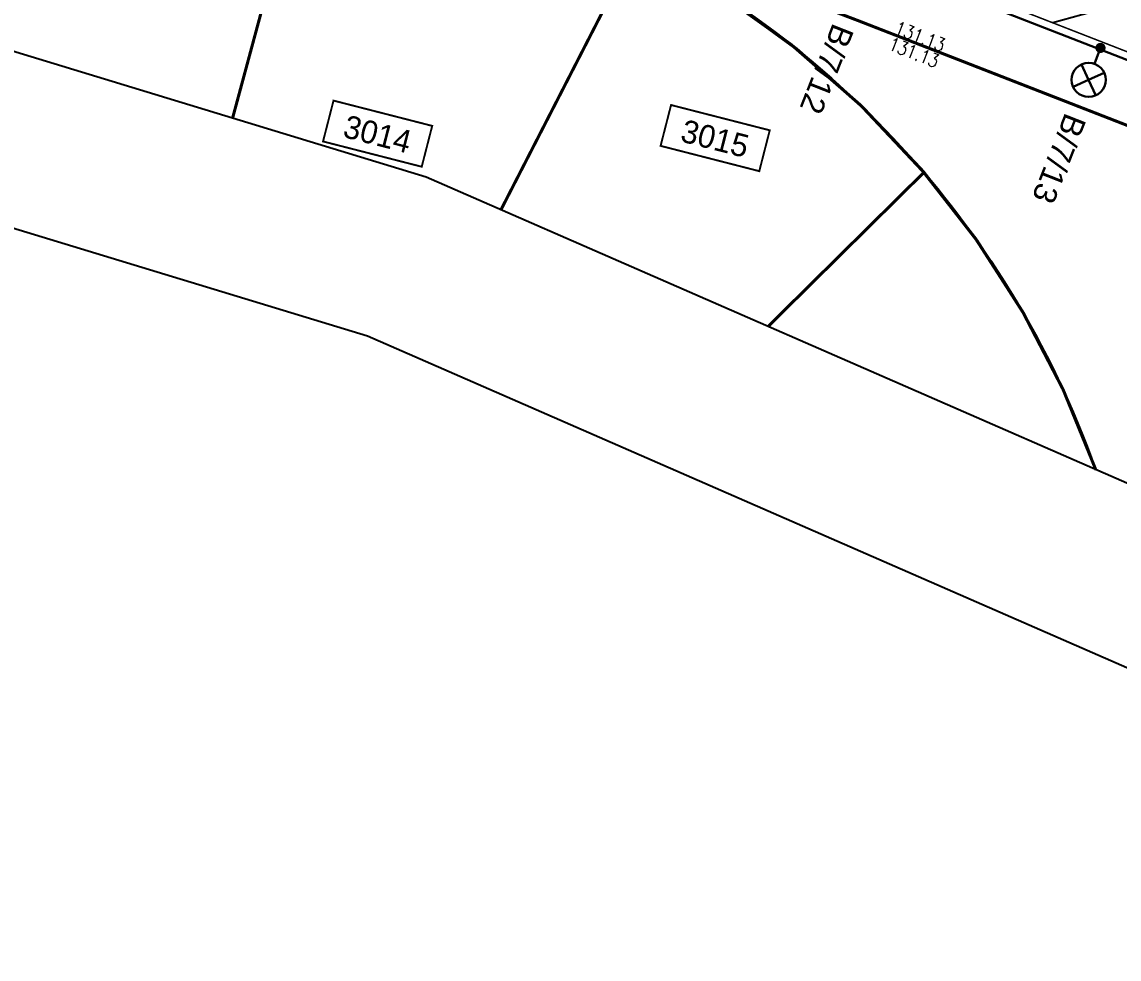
# Model space of a CAD drawing. Header units: millimetres. Extents: x 229784 to 231786, y 726884 to 727329.
# Drawn here: x 230650.9 to 230722.9, y 727151.1 to 727212.5 of the extents above; entities that cross this region are included whole.
import ezdxf
from ezdxf.enums import TextEntityAlignment as Align

# ---------------------------------------------------------------- set-up
doc = ezdxf.new("R2010")
doc.units = ezdxf.units.MM
doc.linetypes.add('2480-axa-500-15.11.16$0$CENTER', pattern=[2, 1.25, -0.25, 0.25, -0.25])
doc.linetypes.add('DESPLANW500-12.8.14$0$CENTER', pattern=[2, 1.25, -0.25, 0.25, -0.25])
for name, color, linetype in [('2480-axa-500-15.11.16$0$IDAN_AXIS', 7, 'Continuous'), ('2480-gova-15.11.16$0$D-CONT-PRINCIPAL', 254, 'Continuous'), ('2480-gova-15.11.16$0$SEC-ELEV', 254, 'Continuous'), ('2480-PLAN-12.8.14$0$plan_makif1 v1$0$pcell', 8, 'Continuous'), ('2480B-TABA_500-9.1.17$0$scellno', 8, 'Continuous'), ('AOI', 7, 'Continuous'), ('DESPLANW500-12.8.14$0$IDAN_AXIS', 8, 'DESPLANW500-12.8.14$0$CENTER'), ('M1200', 2, 'Continuous')]:
    doc.layers.add(name, color=color, linetype=linetype)
for name, color, linetype, lineweight in [('2480-GEOMET-12.8.14$0$Midraha', 13, 'Continuous', 30), ('2480-GEOMET-12.8.14$0$TICH', 13, 'Continuous', 30), ('TEURA', 1, 'Continuous', 30), ('TEURA-4-500B', 1, 'Continuous', 30), ('TXT-TEURA-500', 12, 'Continuous', 35)]:
    doc.layers.add(name, color=color, linetype=linetype, lineweight=lineweight)
doc.layers.add('2480B-TABA_500-9.1.17$0$pcell', color=7, linetype='Continuous', true_color=0x527dff)
doc.styles.add('2480-gova-15.11.16$0$secname', font='romans.shx', dxfattribs={"width": 0.8})
doc.styles.add('2480B-TABA_500-9.1.17$0$mvt-nos', font='mvt-nos')
doc.styles.get("Standard").update_dxf_attribs({"font": 'arial.ttf'})
doc.linetypes.add('V_LINE', pattern='A,1,-0.3,["V",Standard,S=0.1,R=0,X=-0.1,Y=-0.05],-0.2', length=1.5)

# ---------------------------------------------------------------- blocks, each defined once
blk = doc.blocks.new('AM1')
for p, q in [((-31.9, 0), (-43.2, 11.3)), ((-31.9, 0), (-20.6, 11.3)), ((-31.9, 0), (-43.2, -11.3)), ((-31.9, 0), (-20.6, -11.3)), ((-15.9, 0), (1, 0))]:
    blk.add_line(p, q)
at = {"const_width": 4.73}
blk.add_lwpolyline([(-2.4, 0, 1), (2.4, 0, 1)], format="xyb", close=True, dxfattribs=at)
blk.add_circle((-31.9, 0), 16)
blk = doc.blocks.new('2480B-TABA_500-9.1.17$0$cellno')
at = {"layer": '2480B-TABA_500-9.1.17$0$scellno', "const_width": 0.25}
blk.add_lwpolyline([(-6.68, -2.8), (-6.68, 2.73), (6.68, 2.73), (6.68, -2.8)], close=True, dxfattribs=at)
at = {"layer": '2480B-TABA_500-9.1.17$0$scellno', "style": '2480B-TABA_500-9.1.17$0$mvt-nos'}
blk.add_attdef('NUM', text='', height=3, dxfattribs=at).set_placement((0, -1.63), align=Align.CENTER)
at = {"layer": '2480B-TABA_500-9.1.17$0$scellno', "style": '2480B-TABA_500-9.1.17$0$mvt-nos', "flags": 1}
for tag, p in [('CODE', (0, -6.04)), ('AREA', (0, -9.18))]:
    blk.add_attdef(tag, text='', height=2.5, dxfattribs=at).set_placement(p, align=Align.CENTER)

msp = doc.modelspace()

# ---------------------------------------------------------------- linework, layer by layer
at = {"layer": '2480-axa-500-15.11.16$0$IDAN_AXIS', "linetype": '2480-axa-500-15.11.16$0$CENTER'}
msp.add_lwpolyline([(229872.068, 726960.387, -0.071477), (229947.042, 727060.962), (229947.732, 727061.655, -0.298103), (230708.48, 727222.267), (231119.383, 727062.249, 0.111374), (231641.537, 726983.585), (231643.691, 726983.741, -0.084198), (231668.658, 726981.345), (231692.584, 726974.885)], format="xyb", dxfattribs=at)
at = {"layer": '2480-GEOMET-12.8.14$0$Midraha'}
msp.add_lwpolyline([(230743.279, 727197.984), (230743.264, 727197.99), (230743.263, 727197.99, -0.000074), (230743.269, 727197.988, -0.000143), (230743.279, 727197.984), (230724.643, 727205.242), (230705.773, 727212.591), (230693.338, 727217.325), (230664.493, 727227.282), (230641.846, 727234.131, 0.009112), (230617.201, 727240.649), (230593.36, 727246.053, 0.015231), (230551.376, 727253.315, 0.011296), (230520.582, 727256.984, 0.010113), (230519.954, 727257.026)], format="xyb", dxfattribs=at)
at = {"layer": '2480-GEOMET-12.8.14$0$TICH', "color": 251, "true_color": 0x696969, "const_width": 0.1}
msp.add_lwpolyline([(230742.333, 727203.182), (230726.276, 727209.435), (230707.39, 727216.79), (230694.873, 727221.556), (230694.838, 727221.568)], dxfattribs=at)
at = {"layer": '2480-gova-15.11.16$0$D-CONT-PRINCIPAL', "flags": 128}
msp.add_lwpolyline([(230718.528, 727212.457), (230718.544, 727212.461), (230718.544, 727212.461), (230720.435, 727212.99), (230720.435, 727212.99), (230720.942, 727213.13), (230720.942, 727213.13), (230721.365, 727213.248), (230721.365, 727213.248), (230721.734, 727213.351), (230721.734, 727213.351), (230721.868, 727213.384), (230721.868, 727213.384), (230723.689, 727213.775)], dxfattribs=at)
at = {"layer": '2480-PLAN-12.8.14$0$plan_makif1 v1$0$pcell', "const_width": 0.2}
for points in [[(231036.755, 727057.79), (231038.306, 727061.716, 0.407322), (231027.264, 727087.391), (231018.321, 727090.874), (231006.375, 727095.527), (230950.62, 727117.239), (230894.864, 727138.952), (230801.681, 727175.241), (230797.23, 727176.974), (230792.645, 727178.759), (230792.644, 727178.76), (230792.644, 727178.76), (230743.264, 727197.99), (230743.263, 727197.99, -0.000074), (230743.269, 727197.988, -0.000143), (230743.279, 727197.984), (230724.643, 727205.242), (230705.773, 727212.591), (230693.338, 727217.325), (230664.493, 727227.282), (230641.846, 727234.131, 0.009112), (230617.201, 727240.649), (230593.36, 727246.053, 0.015231), (230551.376, 727253.315, 0.011296)], [(230682.355, 727200.183), (230691.26, 727217.531, 0.018706), (230687.058, 727219.493), (230669.948, 727225.399), (230664.757, 727206.188)], [(230753.484, 727169.105, 0.000672), (230754.638, 727172.1, 0.413841), (230743.279, 727197.984), (230724.643, 727205.242), (230705.773, 727212.591), (230693.338, 727217.325), (230687.058, 727219.493, -0.210523), (230721.362, 727183.14, -0.210523)], [(230699.867, 727192.532), (230710.091, 727202.639, 0.097755), (230691.26, 727217.531), (230682.355, 727200.183)], [(230721.362, 727183.14, 0.091599), (230710.091, 727202.639), (230699.867, 727192.532)]]:
    msp.add_lwpolyline(points, format="xyb", dxfattribs=at)
msp.add_lwpolyline([(230664.757, 727206.188), (230669.948, 727225.399), (230668.31, 727225.965), (230664.493, 727227.282), (230653.17, 727230.707), (230650.813, 727231.419), (230645.573, 727212.025)], dxfattribs=at)
at = {"layer": '2480B-TABA_500-9.1.17$0$pcell'}
for points in [[(231036.755, 727057.79), (231038.306, 727061.716, 0.407322), (231027.264, 727087.391), (231018.321, 727090.874), (231006.375, 727095.527), (230950.62, 727117.239), (230894.864, 727138.952), (230801.681, 727175.241), (230797.23, 727176.974), (230792.645, 727178.759), (230792.644, 727178.76), (230792.644, 727178.76), (230743.264, 727197.99), (230743.263, 727197.99, -0.000074), (230743.269, 727197.988, -0.000143), (230743.279, 727197.984), (230724.643, 727205.242), (230705.773, 727212.591), (230693.338, 727217.325), (230664.493, 727227.282), (230641.846, 727234.131, 0.009112), (230617.201, 727240.649), (230593.36, 727246.053, 0.015231), (230551.376, 727253.315, 0.011296)], [(230682.355, 727200.183), (230691.26, 727217.531, 0.018706), (230687.058, 727219.493), (230669.948, 727225.399), (230664.757, 727206.188)], [(230753.484, 727169.105, 0.000672), (230754.638, 727172.1, 0.413841), (230743.279, 727197.984), (230724.643, 727205.242), (230705.773, 727212.591), (230693.338, 727217.325), (230687.058, 727219.493, -0.210523), (230721.362, 727183.14, -0.210523)], [(230699.867, 727192.532), (230710.091, 727202.639, 0.097755), (230691.26, 727217.531), (230682.355, 727200.183)], [(230721.362, 727183.14, 0.091599), (230710.091, 727202.639), (230699.867, 727192.532)]]:
    msp.add_lwpolyline(points, format="xyb", dxfattribs=at)
msp.add_lwpolyline([(230664.757, 727206.188), (230669.948, 727225.399), (230668.31, 727225.965), (230664.493, 727227.282), (230653.17, 727230.707), (230650.813, 727231.419), (230645.573, 727212.025)], dxfattribs=at)
at = {"layer": 'AOI'}
msp.add_lwpolyline([(230532.007, 727329.274), (230658.696, 727290.108), (230802.114, 727247.106), (231039.345, 727142.884), (231187.789, 727083.162), (231342.516, 727043.51), (231491.156, 727020.263), (231588.248, 727014.063), (231687.276, 727034.423), (231786.298, 727045.123), (231769.993, 726916.053), (231752.419, 726884.119), (231607.31, 726915.542), (231478.376, 726941.771), (231215.045, 726990.403), (230932.547, 727078.765), (230673.609, 727191.902), (230570.46, 727223.288), (230463.919, 727225.53)], dxfattribs=at)
at = {"layer": 'DESPLANW500-12.8.14$0$IDAN_AXIS', "linetype": 'DESPLANW500-12.8.14$0$CENTER'}
msp.add_lwpolyline([(229872.068, 726960.387, -0.071477), (229947.042, 727060.962), (229947.732, 727061.655, -0.298103), (230708.48, 727222.267), (231119.383, 727062.249, 0.111374), (231641.537, 726983.585), (231643.691, 726983.741, -0.084198), (231668.658, 726981.345), (231692.584, 726974.885)], format="xyb", dxfattribs=at)
at = {"layer": 'M1200'}
msp.add_lwpolyline([(230530.709, 727318.067), (230655.466, 727279.498), (230798.277, 727236.678), (231035.044, 727132.66), (231184.328, 727072.601), (231340.277, 727032.635), (231489.943, 727009.227), (231589.025, 727002.901), (231688.992, 727023.454), (231773.536, 727032.589), (231759.255, 726919.545), (231746.688, 726896.708), (231609.59, 726926.396), (231480.489, 726952.659), (231217.717, 727001.188), (230936.434, 727089.169), (230677.456, 727202.324), (230572.224, 727234.344), (230463.688, 727236.628)], dxfattribs=at)
at = {"layer": 'TEURA', "color": 6, "linetype": 'V_LINE', "ltscale": 5, "flags": 128}
msp.add_lwpolyline([(231704.596, 726992.76, -0.03718), (231699.893, 726992.904, -0.048959), (231694.181, 726994.129, -0.026927), (231690.722, 726995.475, 0.030151), (231688.746, 726996.155, 0.030913), (231686.651, 726996.599, 0.101567), (231680.12, 726996.216, 0.067597), (231676.139, 726994.585, -0.026092), (231671.868, 726992.073, -0.023668), (231669.456, 726991.028, -0.046238), (231664.512, 726989.665, -0.047896), (231659.145, 726989.234, -0.014927), (231654.459, 726989.595), (231651.022, 726989.795, 0.01011), (231647.828, 726989.869, 0.0074), (231645.49, 726989.842, 0.000492), (231639.043, 726989.376, 0.00146), (231633.953, 726989.029), (231631.691, 726990.882), (231626.89, 726990.61), (231613.528, 726989.851), (231607.539, 726989.572), (231597.882, 726989.194), (231593.981, 726989.041), (231581.263, 726988.694), (231567.975, 726988.48), (231559.454, 726988.419), (231553.457, 726988.412), (231547.916, 726988.424), (231543.269, 726988.463), (231543.095, 726988.464), (231532.703, 726988.621), (231525.019, 726988.784), (231516.878, 726989.012), (231511.815, 726989.187), (231505.87, 726989.421), (231499.879, 726989.683), (231490.166, 726990.164), (231480.477, 726990.739), (231467.295, 726991.624), (231457.148, 726992.429), (231443.835, 726993.618), (231434.128, 726994.549), (231410.379, 726997.21), (231398.328, 726998.746), (231392.896, 726999.477), (231386.602, 727000.358), (231370.146, 727002.823), (231350.81, 727006.023), (231331.752, 727009.487), (231322.883, 727011.218), (231304.777, 727014.958), (231286.506, 727019.031), (231266.649, 727023.801), (231252.278, 727027.477), (231236.228, 727031.749), (231213.178, 727038.396), (231190.245, 727045.573), (231178.863, 727049.294), (231159.52, 727055.868), (231141.861, 727062.27), (231131.794, 727066.049), (231120.557, 727070.369), (231108.814, 727074.95), (231106.227, 727073.812), (231095.238, 727078.091), (231087.593, 727081.068), (231083.429, 727082.69, -0.027699), (231080.149, 727084.145, -0.060158), (231074.266, 727088.169, -0.050934), (231069.855, 727092.999, 0.00941), (231067.973, 727095.716, 0.113633), (231062.958, 727099.733, 0.126898), (231055.779, 727101.164), (231054.787, 727101.072, 0.035638), (231052.685, 727100.646, -0.016696), (231050.322, 727100.135, -0.032481), (231046.424, 727099.724, -0.022467), (231044.104, 727099.726, -0.036527), (231040.194, 727100.145, -0.047271), (231035.016, 727101.547), (231029.468, 727103.702), (231021.973, 727106.623), (231011.634, 727110.649), (231010.08, 727111.254), (231008.944, 727113.843), (230992.473, 727120.257), (230979.383, 727125.355), (230969.352, 727129.261), (230958.432, 727133.514), (230941.968, 727139.925), (230932.654, 727143.557), (230927.787, 727145.448), (230914.264, 727150.718), (230904.905, 727154.364), (230891.648, 727159.521), (230874.208, 727166.313), (230870.417, 727167.789), (230854.273, 727174.082), (230841.805, 727178.932), (230835.188, 727181.509), (230829.254, 727183.819), (230823.696, 727185.984), (230821.106, 727184.846), (230810.117, 727189.126), (230800.199, 727192.984), (230796.481, 727194.462, -0.011097), (230794.577, 727195.433, -0.030353), (230791.706, 727197.217, -0.046537), (230787.491, 727200.82, -0.038702), (230784.677, 727204.196, 0.067042), (230781.72, 727208.003, 0.129795), (230775.604, 727211.625, 0.113545), (230769.083, 727211.979, 0.039763), (230766.62, 727211.349, -0.064122), (230760.511, 727210.442), (230759.561, 727210.431, -0.042242), (230755.38, 727210.875, -0.053107), (230749.991, 727212.541, 0.002433), (230741.17, 727215.976, -0.004077), (230736.784, 727217.701, 0.001119), (230722.569, 727223.22), (230721.431, 727225.809), (230711.73, 727229.584), (230705.077, 727232.116, 0.011482), (230695.899, 727235.483, -0.000003), (230688.502, 727238.037, 0.000262), (230677.257, 727241.918, 0.003643), (230670.162, 727244.366), (230667.584, 727243.004), (230656.684, 727246.378), (230654.586, 727246.984), (230653.233, 727249.489), (230651.471, 727250.018, 0.007924), (230645.634, 727251.766, 0.006259), (230628.267, 727256.435, 0.006225), (230617.806, 727258.968, 0.000213), (230605.102, 727261.848), (230602.63, 727260.369), (230586.63, 727263.802), (230581.988, 727264.557), (230580.383, 727266.894), (230570.483, 727268.604, -0.002226), (230566.094, 727269.318), (230556.366, 727270.8, 0.005208), (230547.033, 727272.072, 0.00382), (230539.185, 727273.071, 0.004326), (230526.351, 727274.5), (230524.162, 727272.709), (230520.224, 727273.091, -0.028389), (230517.554, 727273.505, -0.048676), (230512.144, 727275.154, -0.055488), (230506.506, 727278.241, -0.023792), (230503.832, 727280.35, 0.086334), (230499.53, 727283.338, 0.079724), (230495.099, 727284.566, 0.099028), (230489.335, 727284.047, 0.0834), (230485.036, 727281.935, -0.007361), (230484.046, 727281.262, -0.007361)], format="xyb", dxfattribs=at)
at = {"layer": 'TEURA', "linetype": 'V_LINE', "ltscale": 5, "flags": 128}
msp.add_lwpolyline([(230500.283, 727253.685), (230501.603, 727256.03, -0.039152), (230503.507, 727257.656, -0.047164), (230507.013, 727259.731, -0.125773), (230515.9, 727261.439), (230520.512, 727260.999), (230536.081, 727259.287), (230548.714, 727257.64), (230568.324, 727254.782), (230597.514, 727249.119), (230625.802, 727242.465), (230641.407, 727238.288), (230650.131, 727235.785), (230666.552, 727230.741), (230679.775, 727226.358), (230690.367, 727222.636), (230706.015, 727216.787), (230731.834, 727206.734), (230741.518, 727202.962), (230751.027, 727199.259, -0.086525), (230755.455, 727195.812, -0.049707), (230759.299, 727189.152, -0.049707)], format="xyb", dxfattribs=at)

# ---------------------------------------------------------------- block references
at = {"layer": '2480B-TABA_500-9.1.17$0$scellno'}
ref = msp.add_blockref('2480B-TABA_500-9.1.17$0$cellno', (230674.274, 727205.195), dxfattribs=dict(at, xscale=0.4999999999999999, yscale=0.4999999999999999, zscale=0.4999999999999999, rotation=345.6267333404891))
ref.add_attrib('CELLNO', '3014', dxfattribs={"height": 1.5, "rotation": 345.62673, "style": '2480B-TABA_500-9.1.17$0$mvt-nos'}).set_placement((230674.077, 727204.424), align=Align.CENTER)
ref = msp.add_blockref('2480B-TABA_500-9.1.17$0$cellno', (230696.407, 727204.905), dxfattribs=dict(at, xscale=0.4999999999999999, yscale=0.4999999999999999, zscale=0.4999999999999999, rotation=345.6267333404891))
ref.add_attrib('CELLNO', '3015', dxfattribs={"height": 1.5, "rotation": 345.62673, "style": '2480B-TABA_500-9.1.17$0$mvt-nos'}).set_placement((230696.209, 727204.134), align=Align.CENTER)
at = {"layer": 'TEURA-4-500B', "xscale": 0.07, "yscale": 0.07, "zscale": 0.07, "rotation": 69.69285938937304}
msp.add_blockref('AM1', (230721.668, 727210.8), dxfattribs=at)

# ---------------------------------------------------------------- texts
at = {"layer": '2480-gova-15.11.16$0$SEC-ELEV', "style": '2480-gova-15.11.16$0$secname', "width": 0.8}
for p in [(230709.84, 727211.553), (230709.432, 727210.505)]:
    msp.add_text('131.13', height=0.9, rotation=338.722, dxfattribs=at).set_placement(p, align=Align.MIDDLE)
at = {"layer": 'TXT-TEURA-500'}
for s, p in [('B/7/12', (230704.139, 727212.503, -214.238)), ('B/7/13', (230719.371, 727206.628, -214.238))]:
    msp.add_text(s, height=1.5, rotation=248.53622, dxfattribs=at).set_placement(p)

doc.saveas('drawing.dxf')
